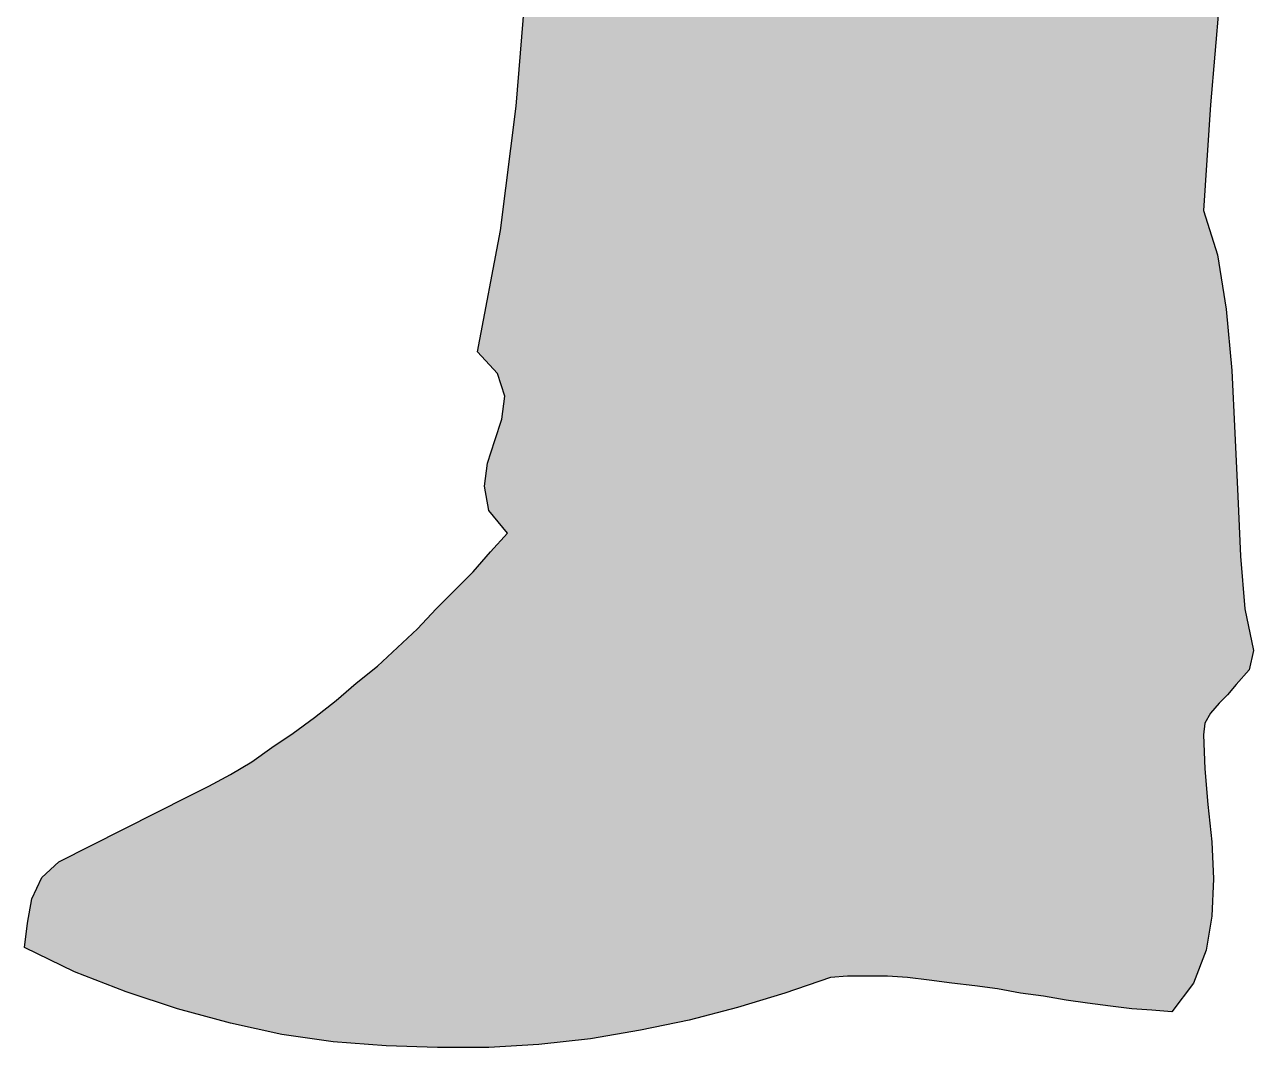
# Model space of a CAD drawing. Extents: x -37 to 71, y -8 to 172.
# Drawn here: x 18.75 to 45.8, y 2.14 to 24.67 of the extents above; entities that cross this region are included whole.
import ezdxf

# ---------------------------------------------------------------- set-up
doc = ezdxf.new("R2010")
doc.units = 0
doc.layers.get('0').update_dxf_attribs({"linetype": 'CONTINUOUS'})

# ---------------------------------------------------------------- blocks, each defined once
blk = doc.blocks.new('*U0')
for points in [[(32.553, 2.569), (32.302, 172.272), (32.553, 172.329)], [(33.276, 2.718), (32.553, 172.329), (33.276, 172.423)], [(32.553, 2.569), (32.553, 172.329), (33.276, 2.718)], [(33.372, 2.738), (33.276, 172.423), (33.372, 172.427)], [(33.276, 2.718), (33.276, 172.423), (33.372, 2.738)], [(34.031, 2.913), (33.372, 172.427), (34.031, 172.455)], [(33.372, 2.738), (33.372, 172.427), (34.031, 2.913)], [(34.031, 2.913), (34.031, 172.455), (34.441, 3.021)], [(34.441, 3.021), (34.031, 172.455), (34.441, 172.437)], [(34.441, 3.021), (34.441, 172.437), (34.755, 3.116)], [(34.755, 3.116), (34.441, 172.437), (34.755, 172.423)], [(34.755, 3.116), (34.755, 172.423), (35.478, 3.335)], [(35.478, 3.335), (34.755, 172.423), (35.478, 172.363)], [(35.478, 3.335), (35.478, 172.363), (35.51, 3.347)], [(35.51, 3.347), (35.478, 172.363), (35.51, 172.36)], [(35.51, 3.347), (35.51, 172.36), (36.264, 3.605)], [(36.264, 3.605), (35.51, 172.36), (36.264, 172.235)], [(31.861, 2.442), (31.2, 171.901), (31.861, 172.172)], [(32.302, 2.517), (31.861, 172.172), (32.302, 172.272)], [(31.861, 2.442), (31.861, 172.172), (32.302, 2.517)], [(32.302, 2.517), (32.302, 172.272), (32.553, 2.569)], [(36.264, 3.605), (36.264, 172.235), (36.485, 3.681)], [(36.485, 3.681), (36.264, 172.235), (36.485, 172.189)], [(36.485, 3.681), (36.485, 172.189), (36.862, 3.713)], [(36.862, 3.713), (36.485, 172.189), (36.862, 172.111)], [(36.862, 3.713), (36.862, 172.111), (37.019, 3.713)], [(37.019, 3.713), (36.862, 172.111), (37.019, 172.078)], [(37.019, 3.713), (37.019, 172.078), (37.303, 3.713)], [(37.303, 3.713), (37.019, 172.078), (37.303, 172.03)], [(31.169, 2.326), (30.508, 171.511), (31.169, 171.888)], [(31.2, 2.329), (31.169, 171.888), (31.2, 171.901)], [(31.169, 2.326), (31.169, 171.888), (31.2, 2.329)], [(31.2, 2.329), (31.2, 171.901), (31.861, 2.442)], [(37.303, 3.713), (37.303, 172.03), (37.743, 3.713)], [(37.743, 3.713), (37.303, 172.03), (37.743, 171.957)], [(37.743, 3.713), (37.743, 171.957), (37.774, 3.711)], [(37.774, 3.711), (37.743, 171.957), (37.774, 171.952)], [(37.774, 3.711), (37.774, 171.952), (38.183, 3.681)], [(38.183, 3.681), (37.774, 171.952), (38.183, 171.867)], [(38.183, 3.681), (38.183, 171.867), (38.529, 3.635)], [(38.529, 3.635), (38.183, 171.867), (38.529, 171.794)], [(38.529, 3.635), (38.529, 171.794), (38.656, 3.619)], [(38.656, 3.619), (38.529, 171.794), (38.656, 171.768)], [(38.656, 3.619), (38.656, 171.768), (39.158, 3.556)], [(39.158, 3.556), (38.656, 171.768), (39.158, 171.663)], [(30.508, 2.252), (30.383, 171.422), (30.508, 171.511)], [(30.508, 2.252), (30.508, 171.511), (31.169, 2.326)], [(39.158, 3.556), (39.158, 171.663), (39.285, 3.54)], [(39.285, 3.54), (39.158, 171.663), (39.285, 171.637)], [(39.285, 3.54), (39.285, 171.637), (39.662, 3.493)], [(39.662, 3.493), (39.285, 171.637), (39.662, 171.574)], [(39.662, 3.493), (39.662, 171.574), (40.04, 3.445)], [(40.04, 3.445), (39.662, 171.574), (40.04, 171.511)], [(40.04, 3.445), (40.04, 171.511), (40.165, 3.43)], [(40.165, 3.43), (40.04, 171.511), (40.165, 171.495)], [(30.383, 2.238), (30.383, 171.422), (30.508, 2.252)], [(40.165, 3.43), (40.165, 171.495), (40.668, 3.335)], [(40.668, 3.335), (40.165, 171.495), (40.668, 171.429)], [(40.668, 3.335), (40.668, 171.429), (40.762, 3.324)], [(40.762, 3.324), (40.668, 171.429), (40.762, 171.417)], [(40.762, 3.324), (40.762, 171.417), (41.171, 3.272)], [(41.171, 3.272), (40.762, 171.417), (41.171, 171.399)], [(41.171, 3.272), (41.171, 171.399), (41.485, 3.214)], [(41.485, 3.214), (41.171, 171.399), (41.485, 171.386)], [(41.485, 3.214), (41.485, 171.386), (41.675, 3.178)], [(41.675, 3.178), (41.485, 171.386), (41.675, 171.271)], [(41.675, 3.178), (41.675, 171.271), (42.146, 3.115)], [(42.146, 3.115), (41.675, 171.271), (42.146, 170.985)], [(42.146, 3.115), (42.146, 170.985), (42.367, 3.088)], [(42.367, 3.088), (42.146, 170.985), (42.367, 170.851)], [(42.367, 3.088), (42.367, 170.851), (42.65, 3.052)], [(42.65, 3.052), (42.367, 170.851), (42.65, 170.647)], [(42.65, 3.052), (42.65, 170.647), (43.122, 2.989)], [(43.122, 2.989), (42.65, 170.647), (43.122, 170.307)], [(43.122, 2.989), (43.122, 170.307), (43.153, 2.987)], [(43.153, 2.987), (43.122, 170.307), (43.153, 170.284)], [(43.153, 2.987), (43.153, 170.284), (43.562, 2.958)], [(43.562, 2.958), (43.153, 170.284), (43.562, 169.914)], [(43.562, 2.958), (43.562, 169.914), (43.814, 2.94)], [(43.814, 2.94), (43.562, 169.914), (43.814, 169.686)], [(43.814, 2.94), (43.814, 169.686), (44.002, 2.927)], [(44.002, 2.927), (43.814, 169.686), (44.002, 169.454)], [(44.002, 2.927), (44.002, 169.454), (44.348, 3.389)], [(44.348, 3.389), (44.002, 169.454), (44.348, 169.027)], [(44.348, 3.389), (44.348, 169.027), (44.473, 3.556)], [(44.473, 3.556), (44.348, 169.027), (44.473, 168.843)], [(44.473, 3.556), (44.473, 168.843), (44.631, 3.957)], [(44.631, 3.957), (44.473, 168.843), (44.631, 168.613)], [(44.631, 3.957), (44.631, 153.049), (44.663, 4.039)], [(44.663, 4.039), (44.631, 153.049), (44.663, 152.359)], [(44.663, 4.039), (44.663, 152.359), (44.694, 4.118)], [(44.694, 4.118), (44.663, 152.359), (44.694, 151.696)], [(44.694, 20.572), (44.694, 151.696), (44.726, 21.048)], [(44.726, 21.048), (44.694, 151.696), (44.726, 151.432)], [(44.726, 21.048), (44.726, 151.432), (44.757, 21.506)], [(44.757, 21.506), (44.726, 151.432), (44.757, 151.178)], [(44.757, 21.506), (44.757, 151.178), (44.789, 21.983)], [(44.789, 21.983), (44.757, 151.178), (44.789, 150.914)], [(44.789, 21.983), (44.789, 150.914), (44.82, 22.441)], [(44.82, 22.441), (44.789, 150.914), (44.82, 150.66)], [(44.82, 22.441), (44.82, 150.66), (44.851, 22.899)], [(44.851, 22.899), (44.82, 150.66), (44.851, 150.406)], [(44.851, 22.899), (44.851, 150.406), (44.883, 23.278)], [(44.883, 23.278), (44.851, 150.406), (44.883, 150.203)], [(44.883, 23.278), (44.883, 150.203), (44.914, 23.643)], [(44.914, 23.643), (44.883, 150.203), (44.914, 150.008)], [(44.914, 23.643), (44.914, 150.008), (45.008, 24.753)], [(30.383, 2.238), (30.257, 144.402), (30.383, 144.62)], [(30.131, 2.21), (30.069, 144.077), (30.131, 144.184)], [(30.194, 2.217), (30.131, 144.184), (30.194, 144.293)], [(30.131, 2.21), (30.131, 144.184), (30.194, 2.217)], [(30.257, 2.224), (30.194, 144.293), (30.257, 144.402)], [(30.194, 2.217), (30.194, 144.293), (30.257, 2.224)], [(30.257, 2.224), (30.257, 144.402), (30.383, 2.238)], [(30.069, 2.203), (30.037, 144.022), (30.069, 144.077)], [(30.037, 2.201), (30.037, 144.022), (30.069, 2.203)], [(30.069, 2.203), (30.069, 144.077), (30.131, 2.21)], [(30.037, 2.201), (30.006, 36.203), (30.037, 38.688)], [(30.006, 2.199), (30.006, 36.203), (30.037, 2.201)], [(30.006, 2.199), (29.974, 30.982), (30.006, 33.625)], [(29.974, 2.197), (29.912, 28.277), (29.974, 30.982)], [(29.974, 2.197), (29.974, 30.982), (30.006, 2.199)], [(29.911, 2.194), (29.849, 26.925), (29.911, 28.264)], [(29.912, 2.194), (29.911, 28.264), (29.912, 28.277)], [(29.911, 2.194), (29.911, 28.264), (29.912, 2.194)], [(29.912, 2.194), (29.912, 28.277), (29.974, 2.197)], [(29.849, 2.19), (29.786, 25.573), (29.849, 26.925)], [(29.849, 2.19), (29.849, 26.925), (29.911, 2.194)], [(29.786, 2.187), (29.596, 23.248), (29.786, 25.573)], [(29.786, 2.187), (29.786, 25.573), (29.849, 2.19)], [(29.596, 2.176), (29.565, 22.868), (29.596, 23.248)], [(29.596, 2.176), (29.596, 23.248), (29.786, 2.187)], [(29.565, 2.174), (29.534, 22.623), (29.565, 22.868)], [(29.565, 2.174), (29.565, 22.868), (29.596, 2.176)], [(29.534, 2.172), (29.377, 21.377), (29.534, 22.623)], [(29.534, 2.172), (29.534, 22.623), (29.565, 2.174)], [(29.377, 13.463), (29.314, 20.877), (29.377, 21.377)], [(29.377, 2.163), (29.377, 21.377), (29.534, 2.172)], [(29.314, 16.482), (29.282, 20.622), (29.314, 20.877)], [(29.314, 13.541), (29.314, 20.877), (29.377, 13.463)], [(29.282, 16.585), (29.251, 20.376), (29.282, 20.622)], [(29.282, 16.585), (29.282, 20.622), (29.314, 16.482)], [(44.694, 9.028), (44.694, 20.572), (44.726, 9.279)], [(44.726, 9.279), (44.694, 20.572), (44.726, 20.472)], [(29.251, 16.685), (29.22, 20.131), (29.251, 20.376)], [(29.251, 16.685), (29.251, 20.376), (29.282, 16.585)], [(44.726, 9.279), (44.726, 20.472), (44.757, 9.334)], [(44.757, 9.334), (44.726, 20.472), (44.757, 20.376)], [(44.757, 9.334), (44.757, 20.376), (44.789, 9.391)], [(44.789, 9.391), (44.757, 20.376), (44.789, 20.276)], [(29.22, 16.784), (29.157, 19.796), (29.22, 20.131)], [(29.22, 16.784), (29.22, 20.131), (29.251, 16.685)], [(44.789, 9.391), (44.789, 20.276), (44.82, 9.445)], [(44.82, 9.445), (44.789, 20.276), (44.82, 20.18)], [(44.82, 9.445), (44.82, 20.18), (44.851, 9.5)], [(44.851, 9.5), (44.82, 20.18), (44.851, 20.084)], [(44.851, 9.5), (44.851, 20.084), (44.883, 9.537)], [(44.883, 9.537), (44.851, 20.084), (44.883, 19.984)], [(29.157, 16.986), (29.125, 19.625), (29.157, 19.796)], [(29.157, 16.986), (29.157, 19.796), (29.22, 16.784)], [(44.883, 9.537), (44.883, 19.984), (44.914, 9.573)], [(44.914, 9.573), (44.883, 19.984), (44.914, 19.888)], [(44.914, 9.573), (44.914, 19.888), (45.008, 9.683)], [(45.008, 9.683), (44.914, 19.888), (45.008, 19.597)], [(29.125, 17.02), (29.094, 19.461), (29.125, 19.625)], [(29.125, 17.02), (29.125, 19.625), (29.157, 16.986)], [(45.008, 9.683), (45.008, 19.597), (45.04, 9.72)], [(45.04, 9.72), (45.008, 19.597), (45.04, 19.393)], [(29.094, 17.054), (29, 18.962), (29.094, 19.461)], [(29.094, 17.054), (29.094, 19.461), (29.125, 17.02)], [(45.04, 9.72), (45.04, 19.393), (45.071, 9.751)], [(45.071, 9.751), (45.04, 19.393), (45.071, 19.198)], [(29, 17.154), (28.967, 18.791), (29, 18.962)], [(29, 17.154), (29, 18.962), (29.094, 17.054)], [(45.071, 9.751), (45.071, 19.198), (45.103, 9.784)], [(45.103, 9.784), (45.071, 19.198), (45.103, 18.995)], [(45.103, 9.784), (45.103, 18.995), (45.198, 9.878)], [(45.198, 9.878), (45.103, 18.995), (45.198, 18.401)], [(28.967, 17.189), (28.936, 18.627), (28.967, 18.791)], [(28.967, 17.189), (28.967, 18.791), (29, 17.154)], [(28.936, 17.222), (28.873, 18.292), (28.936, 18.627)], [(28.936, 17.222), (28.936, 18.627), (28.967, 17.189)], [(45.198, 9.878), (45.198, 18.401), (45.228, 9.909)], [(45.228, 9.909), (45.198, 18.401), (45.228, 18.066)], [(28.842, 17.322), (28.81, 17.957), (28.842, 18.128)], [(28.873, 17.289), (28.842, 18.128), (28.873, 18.292)], [(28.842, 17.322), (28.842, 18.128), (28.873, 17.289)], [(28.873, 17.289), (28.873, 18.292), (28.936, 17.222)], [(28.81, 17.357), (28.716, 17.458), (28.81, 17.957)], [(28.81, 17.357), (28.81, 17.957), (28.842, 17.322)], [(45.228, 9.909), (45.228, 18.066), (45.323, 10.019)], [(45.323, 10.019), (45.228, 18.066), (45.323, 17.049)], [(45.323, 10.019), (45.323, 17.049), (45.386, 10.092)], [(45.386, 10.092), (45.323, 17.049), (45.386, 15.665)], [(29.314, 13.541), (29.282, 16.226), (29.314, 16.482)], [(29.251, 13.618), (29.22, 15.887), (29.251, 15.98)], [(29.282, 13.58), (29.251, 15.98), (29.282, 16.226)], [(29.251, 13.618), (29.251, 15.98), (29.282, 13.58)], [(29.282, 13.58), (29.282, 16.226), (29.314, 13.541)], [(29.157, 13.734), (29.125, 15.601), (29.157, 15.697)], [(29.22, 13.657), (29.157, 15.697), (29.22, 15.887)], [(29.157, 13.734), (29.157, 15.697), (29.22, 13.657)], [(29.22, 13.657), (29.22, 15.887), (29.251, 13.618)], [(29.094, 13.812), (29, 15.207), (29.094, 15.508)], [(29.125, 13.774), (29.094, 15.508), (29.125, 15.601)], [(29.094, 13.812), (29.094, 15.508), (29.125, 13.774)], [(29.125, 13.774), (29.125, 15.601), (29.157, 13.734)], [(45.386, 10.092), (45.386, 15.665), (45.418, 10.13)], [(45.418, 10.13), (45.386, 15.665), (45.418, 14.96)], [(29, 13.927), (28.967, 15.103), (29, 15.207)], [(29, 13.927), (29, 15.207), (29.094, 13.812)], [(28.936, 14.143), (28.873, 14.502), (28.936, 15.004)], [(28.967, 13.967), (28.936, 15.004), (28.967, 15.103)], [(28.936, 14.143), (28.936, 15.004), (28.967, 13.967)], [(28.967, 13.967), (28.967, 15.103), (29, 13.927)], [(45.418, 10.13), (45.418, 14.96), (45.449, 10.166)], [(45.449, 10.166), (45.418, 14.96), (45.449, 14.281)], [(45.449, 10.166), (45.449, 14.281), (45.481, 10.203)], [(45.481, 10.203), (45.449, 14.281), (45.481, 13.607)], [(45.481, 10.203), (45.481, 13.607), (45.512, 10.239)], [(45.512, 10.239), (45.481, 13.607), (45.512, 12.959)], [(29.22, 2.154), (29.157, 13.225), (29.22, 13.293)], [(29.251, 2.156), (29.22, 13.293), (29.251, 13.327)], [(29.22, 2.154), (29.22, 13.293), (29.251, 2.156)], [(29.282, 2.158), (29.251, 13.327), (29.282, 13.36)], [(29.251, 2.156), (29.251, 13.327), (29.282, 2.158)], [(29.314, 2.16), (29.282, 13.36), (29.314, 13.395)], [(29.282, 2.158), (29.282, 13.36), (29.314, 2.16)], [(29.377, 2.163), (29.314, 13.395), (29.377, 13.463)], [(29.314, 2.16), (29.314, 13.395), (29.377, 2.163)], [(28.967, 2.14), (28.936, 12.981), (28.967, 13.017)], [(29, 2.142), (28.967, 13.017), (29, 13.055)], [(28.967, 2.14), (28.967, 13.017), (29, 2.142)], [(29.094, 2.147), (29, 13.055), (29.094, 13.157)], [(29, 2.142), (29, 13.055), (29.094, 2.147)], [(29.125, 2.149), (29.094, 13.157), (29.125, 13.19)], [(29.094, 2.147), (29.094, 13.157), (29.125, 2.149)], [(29.157, 2.151), (29.125, 13.19), (29.157, 13.225)], [(29.125, 2.149), (29.125, 13.19), (29.157, 2.151)], [(29.157, 2.151), (29.157, 13.225), (29.22, 2.154)], [(28.716, 2.14), (28.685, 12.688), (28.716, 12.724)], [(28.81, 2.14), (28.716, 12.724), (28.81, 12.834)], [(28.716, 2.14), (28.716, 12.724), (28.81, 2.14)], [(28.842, 2.14), (28.81, 12.834), (28.842, 12.871)], [(28.81, 2.14), (28.81, 12.834), (28.842, 2.14)], [(28.873, 2.14), (28.842, 12.871), (28.873, 12.907)], [(28.842, 2.14), (28.842, 12.871), (28.873, 2.14)], [(28.936, 2.14), (28.873, 12.907), (28.936, 12.981)], [(28.873, 2.14), (28.873, 12.907), (28.936, 2.14)], [(28.936, 2.14), (28.936, 12.981), (28.967, 2.14)], [(45.512, 10.239), (45.512, 12.959), (45.575, 10.313)], [(45.575, 10.313), (45.512, 12.959), (45.575, 12.179)], [(28.465, 2.14), (28.433, 12.425), (28.465, 12.457)], [(28.559, 2.14), (28.465, 12.457), (28.559, 12.551)], [(28.465, 2.14), (28.465, 12.457), (28.559, 2.14)], [(28.622, 2.14), (28.559, 12.551), (28.622, 12.614)], [(28.559, 2.14), (28.559, 12.551), (28.622, 2.14)], [(28.685, 2.14), (28.622, 12.614), (28.685, 12.688)], [(28.622, 2.14), (28.622, 12.614), (28.685, 2.14)], [(28.685, 2.14), (28.685, 12.688), (28.716, 2.14)], [(28.212, 2.14), (28.15, 12.144), (28.212, 12.206)], [(28.275, 2.14), (28.212, 12.206), (28.275, 12.269)], [(28.212, 2.14), (28.212, 12.206), (28.275, 2.14)], [(28.308, 2.14), (28.275, 12.269), (28.308, 12.301)], [(28.275, 2.14), (28.275, 12.269), (28.308, 2.14)], [(28.371, 2.14), (28.308, 12.301), (28.371, 12.364)], [(28.308, 2.14), (28.308, 12.301), (28.371, 2.14)], [(28.402, 2.14), (28.371, 12.364), (28.402, 12.394)], [(28.371, 2.14), (28.371, 12.364), (28.402, 2.14)], [(28.433, 2.14), (28.402, 12.394), (28.433, 12.425)], [(28.402, 2.14), (28.402, 12.394), (28.433, 2.14)], [(28.433, 2.14), (28.433, 12.425), (28.465, 2.14)], [(45.575, 10.313), (45.575, 12.179), (45.606, 10.349)], [(45.606, 10.349), (45.575, 12.179), (45.606, 11.796)], [(27.993, 2.14), (27.836, 11.828), (27.993, 11.986)], [(28.15, 2.14), (27.993, 11.986), (28.15, 12.144)], [(27.993, 2.14), (27.993, 11.986), (28.15, 2.14)], [(28.15, 2.14), (28.15, 12.144), (28.212, 2.14)], [(27.678, 2.144), (27.426, 11.39), (27.678, 11.66)], [(27.71, 2.143), (27.678, 11.66), (27.71, 11.695)], [(27.678, 2.144), (27.678, 11.66), (27.71, 2.143)], [(27.741, 2.142), (27.71, 11.695), (27.741, 11.728)], [(27.71, 2.143), (27.71, 11.695), (27.741, 2.142)], [(27.804, 2.141), (27.741, 11.728), (27.804, 11.796)], [(27.741, 2.142), (27.741, 11.728), (27.804, 2.141)], [(27.836, 2.14), (27.804, 11.796), (27.836, 11.828)], [(27.804, 2.141), (27.804, 11.796), (27.836, 2.14)], [(27.836, 2.14), (27.836, 11.828), (27.993, 2.14)], [(45.606, 10.349), (45.606, 11.796), (45.669, 10.422)], [(45.669, 10.422), (45.606, 11.796), (45.669, 11.492)], [(27.426, 2.151), (27.395, 11.356), (27.426, 11.39)], [(27.426, 2.151), (27.426, 11.39), (27.678, 2.144)], [(45.669, 10.422), (45.669, 11.492), (45.7, 10.458)], [(45.7, 10.458), (45.669, 11.492), (45.7, 11.343)], [(27.175, 2.159), (27.081, 11.064), (27.175, 11.152)], [(27.269, 2.156), (27.175, 11.152), (27.269, 11.239)], [(27.175, 2.159), (27.175, 11.152), (27.269, 2.156)], [(27.301, 2.155), (27.269, 11.239), (27.301, 11.269)], [(27.269, 2.156), (27.269, 11.239), (27.301, 2.155)], [(27.332, 2.154), (27.301, 11.269), (27.332, 11.298)], [(27.301, 2.155), (27.301, 11.269), (27.332, 2.154)], [(27.395, 2.152), (27.332, 11.298), (27.395, 11.356)], [(27.332, 2.154), (27.332, 11.298), (27.395, 2.152)], [(27.395, 2.152), (27.395, 11.356), (27.426, 2.151)], [(45.7, 10.458), (45.7, 11.343), (45.7, 10.459)], [(45.7, 10.459), (45.7, 11.343), (45.7, 11.341)], [(45.7, 10.459), (45.7, 11.341), (45.732, 10.601)], [(45.732, 10.601), (45.7, 11.341), (45.732, 11.188)], [(45.732, 10.601), (45.732, 11.188), (45.795, 10.884)], [(26.829, 2.168), (26.798, 10.801), (26.829, 10.83)], [(26.861, 2.167), (26.829, 10.83), (26.861, 10.86)], [(26.829, 2.168), (26.829, 10.83), (26.861, 2.167)], [(26.924, 2.166), (26.861, 10.86), (26.924, 10.918)], [(26.861, 2.167), (26.861, 10.86), (26.924, 2.166)], [(26.955, 2.165), (26.924, 10.918), (26.955, 10.947)], [(26.924, 2.166), (26.924, 10.918), (26.955, 2.165)], [(26.986, 2.164), (26.955, 10.947), (26.986, 10.976)], [(26.955, 2.165), (26.955, 10.947), (26.986, 2.164)], [(27.018, 2.163), (26.986, 10.976), (27.018, 11.005)], [(26.986, 2.164), (26.986, 10.976), (27.018, 2.163)], [(27.081, 2.161), (27.018, 11.005), (27.081, 11.064)], [(27.018, 2.163), (27.018, 11.005), (27.081, 2.161)], [(27.081, 2.161), (27.081, 11.064), (27.175, 2.159)], [(26.577, 2.182), (26.514, 10.538), (26.577, 10.597)], [(26.703, 2.172), (26.577, 10.597), (26.703, 10.714)], [(26.577, 2.182), (26.577, 10.597), (26.703, 2.172)], [(26.767, 2.17), (26.703, 10.714), (26.767, 10.772)], [(26.703, 2.172), (26.703, 10.714), (26.767, 2.17)], [(26.798, 2.169), (26.767, 10.772), (26.798, 10.801)], [(26.767, 2.17), (26.767, 10.772), (26.798, 2.169)], [(26.798, 2.169), (26.798, 10.801), (26.829, 2.168)], [(26.2, 2.213), (26.169, 10.262), (26.2, 10.287)], [(26.232, 2.21), (26.2, 10.287), (26.232, 10.312)], [(26.2, 2.213), (26.2, 10.287), (26.232, 2.21)], [(26.294, 2.205), (26.232, 10.312), (26.294, 10.362)], [(26.232, 2.21), (26.232, 10.312), (26.294, 2.205)], [(26.357, 2.2), (26.294, 10.362), (26.357, 10.412)], [(26.294, 2.205), (26.294, 10.362), (26.357, 2.2)], [(26.389, 2.197), (26.357, 10.412), (26.389, 10.438)], [(26.357, 2.2), (26.357, 10.412), (26.389, 2.197)], [(26.42, 2.195), (26.389, 10.438), (26.42, 10.463)], [(26.389, 2.197), (26.389, 10.438), (26.42, 2.195)], [(26.451, 2.192), (26.42, 10.463), (26.451, 10.488)], [(26.42, 2.195), (26.42, 10.463), (26.451, 2.192)], [(26.514, 2.187), (26.451, 10.488), (26.514, 10.538)], [(26.451, 2.192), (26.451, 10.488), (26.514, 2.187)], [(26.514, 2.187), (26.514, 10.538), (26.577, 2.182)], [(25.885, 2.238), (25.822, 9.972), (25.885, 10.026)], [(25.948, 2.233), (25.885, 10.026), (25.948, 10.08)], [(25.885, 2.238), (25.885, 10.026), (25.948, 2.233)], [(26.042, 2.225), (25.948, 10.08), (26.042, 10.161)], [(25.948, 2.233), (25.948, 10.08), (26.042, 2.225)], [(26.106, 2.22), (26.042, 10.161), (26.106, 10.211)], [(26.042, 2.225), (26.042, 10.161), (26.106, 2.22)], [(26.169, 2.215), (26.106, 10.211), (26.169, 10.262)], [(26.106, 2.22), (26.106, 10.211), (26.169, 2.215)], [(26.169, 2.215), (26.169, 10.262), (26.2, 2.213)], [(25.571, 2.264), (25.54, 9.734), (25.571, 9.758)], [(25.602, 2.261), (25.571, 9.758), (25.602, 9.783)], [(25.571, 2.264), (25.571, 9.758), (25.602, 2.261)], [(25.697, 2.253), (25.602, 9.783), (25.697, 9.865)], [(25.602, 2.261), (25.602, 9.783), (25.697, 2.253)], [(25.759, 2.248), (25.697, 9.865), (25.759, 9.918)], [(25.697, 2.253), (25.697, 9.865), (25.759, 2.248)], [(25.822, 2.243), (25.759, 9.918), (25.822, 9.972)], [(25.759, 2.248), (25.759, 9.918), (25.822, 2.243)], [(25.822, 2.243), (25.822, 9.972), (25.885, 2.238)], [(25.226, 2.31), (25.193, 9.456), (25.226, 9.482)], [(25.287, 2.301), (25.226, 9.482), (25.287, 9.532)], [(25.226, 2.31), (25.226, 9.482), (25.287, 2.301)], [(25.351, 2.292), (25.287, 9.532), (25.351, 9.582)], [(25.287, 2.301), (25.287, 9.532), (25.351, 2.292)], [(25.54, 2.266), (25.351, 9.582), (25.54, 9.734)], [(25.351, 2.292), (25.351, 9.582), (25.54, 2.266)], [(25.54, 2.266), (25.54, 9.734), (25.571, 2.264)], [(24.848, 2.362), (24.691, 9.084), (24.848, 9.199)], [(24.879, 2.358), (24.848, 9.199), (24.879, 9.222)], [(24.848, 2.362), (24.848, 9.199), (24.879, 2.358)], [(24.91, 2.353), (24.879, 9.222), (24.91, 9.244)], [(24.879, 2.358), (24.879, 9.222), (24.91, 2.353)], [(24.942, 2.349), (24.91, 9.244), (24.942, 9.268)], [(24.91, 2.353), (24.91, 9.244), (24.942, 2.349)], [(25.005, 2.34), (24.942, 9.268), (25.005, 9.314)], [(24.942, 2.349), (24.942, 9.268), (25.005, 2.34)], [(25.099, 2.327), (25.005, 9.314), (25.099, 9.383)], [(25.005, 2.34), (25.005, 9.314), (25.099, 2.327)], [(25.13, 2.323), (25.099, 9.383), (25.13, 9.406)], [(25.099, 2.327), (25.099, 9.383), (25.13, 2.323)], [(25.193, 2.314), (25.13, 9.406), (25.193, 9.456)], [(25.13, 2.323), (25.13, 9.406), (25.193, 2.314)], [(25.193, 2.314), (25.193, 9.456), (25.226, 2.31)], [(24.565, 2.401), (24.407, 8.892), (24.565, 8.997)], [(24.628, 2.393), (24.565, 8.997), (24.628, 9.04)], [(24.565, 2.401), (24.565, 8.997), (24.628, 2.393)], [(24.659, 2.388), (24.628, 9.04), (24.659, 9.06)], [(24.628, 2.393), (24.628, 9.04), (24.659, 2.388)], [(24.691, 2.384), (24.659, 9.06), (24.691, 9.084)], [(24.659, 2.388), (24.659, 9.06), (24.691, 2.384)], [(24.691, 2.384), (24.691, 9.084), (24.848, 2.362)], [(44.694, 4.118), (44.694, 9.028), (44.726, 4.2)], [(44.726, 4.2), (44.694, 9.028), (44.726, 8.273)], [(24.093, 2.493), (23.967, 8.587), (24.093, 8.678)], [(24.187, 2.472), (24.093, 8.678), (24.187, 8.745)], [(24.093, 2.493), (24.093, 8.678), (24.187, 2.472)], [(24.313, 2.444), (24.187, 8.745), (24.313, 8.829)], [(24.187, 2.472), (24.187, 8.745), (24.313, 2.444)], [(24.407, 2.423), (24.313, 8.829), (24.407, 8.892)], [(24.313, 2.444), (24.313, 8.829), (24.407, 2.423)], [(24.407, 2.423), (24.407, 8.892), (24.565, 2.401)], [(23.746, 2.57), (23.621, 8.355), (23.746, 8.43)], [(23.779, 2.563), (23.746, 8.43), (23.779, 8.453)], [(23.746, 2.57), (23.746, 8.43), (23.779, 2.563)], [(23.873, 2.542), (23.779, 8.453), (23.873, 8.52)], [(23.779, 2.563), (23.779, 8.453), (23.873, 2.542)], [(23.967, 2.521), (23.873, 8.52), (23.967, 8.587)], [(23.873, 2.542), (23.873, 8.52), (23.967, 2.521)], [(23.967, 2.521), (23.967, 8.587), (24.093, 2.493)], [(23.275, 2.675), (23.181, 8.098), (23.275, 8.148)], [(23.306, 2.668), (23.275, 8.148), (23.306, 8.167)], [(23.275, 2.675), (23.275, 8.148), (23.306, 2.668)], [(23.338, 2.661), (23.306, 8.167), (23.338, 8.186)], [(23.306, 2.668), (23.306, 8.167), (23.338, 2.661)], [(23.369, 2.654), (23.338, 8.186), (23.369, 8.204)], [(23.338, 2.661), (23.338, 8.186), (23.369, 2.654)], [(23.621, 2.598), (23.369, 8.204), (23.621, 8.355)], [(23.369, 2.654), (23.369, 8.204), (23.621, 2.598)], [(23.621, 2.598), (23.621, 8.355), (23.746, 2.57)], [(44.726, 4.2), (44.726, 8.273), (44.757, 4.279)], [(44.757, 4.279), (44.726, 8.273), (44.757, 7.888)], [(22.772, 2.81), (22.677, 7.833), (22.772, 7.88)], [(22.803, 2.802), (22.772, 7.88), (22.803, 7.896)], [(22.772, 2.81), (22.772, 7.88), (22.803, 2.802)], [(22.834, 2.794), (22.803, 7.896), (22.834, 7.912)], [(22.803, 2.802), (22.803, 7.896), (22.834, 2.794)], [(22.866, 2.785), (22.834, 7.912), (22.866, 7.929)], [(22.834, 2.794), (22.834, 7.912), (22.866, 2.785)], [(22.897, 2.777), (22.866, 7.929), (22.897, 7.946)], [(22.866, 2.785), (22.866, 7.929), (22.897, 2.777)], [(22.929, 2.768), (22.897, 7.946), (22.929, 7.963)], [(22.897, 2.777), (22.897, 7.946), (22.929, 2.768)], [(23.023, 2.742), (22.929, 7.963), (23.023, 8.014)], [(22.929, 2.768), (22.929, 7.963), (23.023, 2.742)], [(23.181, 2.7), (23.023, 8.014), (23.181, 8.098)], [(23.023, 2.742), (23.023, 8.014), (23.181, 2.7)], [(23.181, 2.7), (23.181, 8.098), (23.275, 2.675)], [(44.757, 4.279), (44.757, 7.888), (44.789, 4.471)], [(44.789, 4.471), (44.757, 7.888), (44.789, 7.487)], [(22.268, 2.946), (22.111, 7.549), (22.268, 7.629)], [(22.332, 2.929), (22.268, 7.629), (22.332, 7.661)], [(22.268, 2.946), (22.268, 7.629), (22.332, 2.929)], [(22.363, 2.921), (22.332, 7.661), (22.363, 7.676)], [(22.332, 2.929), (22.332, 7.661), (22.363, 2.921)], [(22.395, 2.912), (22.363, 7.676), (22.395, 7.692)], [(22.363, 2.921), (22.363, 7.676), (22.395, 2.912)], [(22.489, 2.887), (22.395, 7.692), (22.489, 7.739)], [(22.395, 2.912), (22.395, 7.692), (22.489, 2.887)], [(22.52, 2.879), (22.489, 7.739), (22.52, 7.755)], [(22.489, 2.887), (22.489, 7.739), (22.52, 2.879)], [(22.552, 2.87), (22.52, 7.755), (22.552, 7.771)], [(22.52, 2.879), (22.52, 7.755), (22.552, 2.87)], [(22.677, 2.836), (22.552, 7.771), (22.677, 7.833)], [(22.552, 2.87), (22.552, 7.771), (22.677, 2.836)], [(22.677, 2.836), (22.677, 7.833), (22.772, 2.81)], [(21.703, 3.125), (21.387, 7.183), (21.703, 7.343)], [(21.891, 3.062), (21.703, 7.343), (21.891, 7.438)], [(21.703, 3.125), (21.703, 7.343), (21.891, 3.062)], [(22.017, 3.02), (21.891, 7.438), (22.017, 7.502)], [(21.891, 3.062), (21.891, 7.438), (22.017, 3.02)], [(22.111, 2.989), (22.017, 7.502), (22.111, 7.549)], [(22.017, 3.02), (22.017, 7.502), (22.111, 2.989)], [(22.111, 2.989), (22.111, 7.549), (22.268, 2.946)], [(44.789, 4.471), (44.789, 7.487), (44.82, 4.656)], [(44.82, 4.656), (44.789, 7.487), (44.82, 7.218)], [(21.199, 3.293), (20.979, 6.977), (21.199, 7.088)], [(21.387, 3.23), (21.199, 7.088), (21.387, 7.183)], [(21.199, 3.293), (21.199, 7.088), (21.387, 3.23)], [(21.387, 3.23), (21.387, 7.183), (21.703, 3.125)], [(44.82, 4.656), (44.82, 7.218), (44.851, 4.841)], [(44.851, 4.841), (44.82, 7.218), (44.851, 6.949)], [(20.57, 3.525), (20.476, 6.723), (20.57, 6.77)], [(20.695, 3.477), (20.57, 6.77), (20.695, 6.833)], [(20.57, 3.525), (20.57, 6.77), (20.695, 3.477)], [(20.916, 3.391), (20.695, 6.833), (20.916, 6.945)], [(20.695, 3.477), (20.695, 6.833), (20.916, 3.391)], [(20.979, 3.366), (20.916, 6.945), (20.979, 6.977)], [(20.916, 3.391), (20.916, 6.945), (20.979, 3.366)], [(20.979, 3.366), (20.979, 6.977), (21.199, 3.293)], [(44.851, 4.841), (44.851, 6.949), (44.883, 5.034)], [(44.883, 5.034), (44.851, 6.949), (44.883, 6.669)], [(20.16, 3.685), (19.941, 6.452), (20.16, 6.563)], [(20.413, 3.587), (20.16, 6.563), (20.413, 6.691)], [(20.16, 3.685), (20.16, 6.563), (20.413, 3.587)], [(20.476, 3.562), (20.413, 6.691), (20.476, 6.723)], [(20.413, 3.587), (20.413, 6.691), (20.476, 3.562)], [(20.476, 3.562), (20.476, 6.723), (20.57, 3.525)], [(44.883, 5.034), (44.883, 6.669), (44.914, 5.852)], [(19.501, 3.975), (19.407, 6.143), (19.501, 6.229)], [(19.532, 3.96), (19.501, 6.229), (19.532, 6.245)], [(19.501, 3.975), (19.501, 6.229), (19.532, 3.96)], [(19.595, 3.929), (19.532, 6.245), (19.595, 6.277)], [(19.532, 3.96), (19.532, 6.245), (19.595, 3.929)], [(19.627, 3.914), (19.595, 6.277), (19.627, 6.293)], [(19.595, 3.929), (19.595, 6.277), (19.627, 3.914)], [(19.784, 3.837), (19.627, 6.293), (19.784, 6.373)], [(19.627, 3.914), (19.627, 6.293), (19.784, 3.837)], [(19.846, 3.807), (19.784, 6.373), (19.846, 6.404)], [(19.784, 3.837), (19.784, 6.373), (19.846, 3.807)], [(19.941, 3.77), (19.846, 6.404), (19.941, 6.452)], [(19.846, 3.807), (19.846, 6.404), (19.941, 3.77)], [(19.941, 3.77), (19.941, 6.452), (20.16, 3.685)], [(19.217, 4.113), (19.186, 5.941), (19.217, 5.969)], [(19.249, 4.097), (19.217, 5.969), (19.249, 5.999)], [(19.217, 4.113), (19.217, 5.969), (19.249, 4.097)], [(19.28, 4.082), (19.249, 5.999), (19.28, 6.027)], [(19.249, 4.097), (19.249, 5.999), (19.28, 4.082)], [(19.344, 4.051), (19.28, 6.027), (19.344, 6.085)], [(19.28, 4.082), (19.28, 6.027), (19.344, 4.051)], [(19.374, 4.036), (19.344, 6.085), (19.374, 6.114)], [(19.344, 4.051), (19.344, 6.085), (19.374, 4.036)], [(19.407, 4.021), (19.374, 6.114), (19.407, 6.143)], [(19.374, 4.036), (19.374, 6.114), (19.407, 4.021)], [(19.407, 4.021), (19.407, 6.143), (19.501, 3.975)], [(19.029, 4.204), (18.935, 5.48), (19.029, 5.682)], [(19.123, 4.158), (19.029, 5.682), (19.123, 5.883)], [(19.029, 4.204), (19.029, 5.682), (19.123, 4.158)], [(19.186, 4.128), (19.123, 5.883), (19.186, 5.941)], [(19.123, 4.158), (19.123, 5.883), (19.186, 4.128)], [(19.186, 4.128), (19.186, 5.941), (19.217, 4.113)], [(18.903, 4.265), (18.872, 5.235), (18.903, 5.411)], [(18.935, 4.25), (18.903, 5.411), (18.935, 5.48)], [(18.903, 4.265), (18.903, 5.411), (18.935, 4.25)], [(18.935, 4.25), (18.935, 5.48), (19.029, 4.204)], [(18.872, 4.28), (18.809, 4.877), (18.872, 5.235)], [(18.872, 4.28), (18.872, 5.235), (18.903, 4.265)], [(18.809, 4.311), (18.746, 4.342), (18.809, 4.877)], [(18.809, 4.311), (18.809, 4.877), (18.872, 4.28)]]:
    blk.add_solid(points)

msp = doc.modelspace()

# ---------------------------------------------------------------- linework, layer by layer
msp.add_lwpolyline([(45.04, 25.132), (44.851, 22.899), (44.694, 20.572), (45.008, 19.597), (45.198, 18.401), (45.323, 17.049), (45.386, 15.665), (45.449, 14.281), (45.512, 12.959), (45.606, 11.796), (45.795, 10.884), (45.7, 10.459), (45.418, 10.13), (45.228, 9.909), (45.04, 9.72), (44.851, 9.5), (44.726, 9.279), (44.694, 9.028), (44.726, 8.273), (44.789, 7.487), (44.883, 6.669), (44.914, 5.852), (44.883, 5.034), (44.757, 4.279), (44.473, 3.556), (44.002, 2.927), (43.562, 2.958), (43.122, 2.989), (42.65, 3.052), (42.146, 3.115), (41.675, 3.178), (41.171, 3.272), (40.668, 3.335), (40.165, 3.43), (39.662, 3.493), (39.158, 3.556), (38.656, 3.619), (38.183, 3.681), (37.743, 3.713), (37.303, 3.713), (36.862, 3.713), (36.485, 3.681), (35.478, 3.335), (34.441, 3.021), (33.372, 2.738), (32.302, 2.517), (31.2, 2.329), (30.069, 2.203), (28.967, 2.14), (27.836, 2.14), (26.703, 2.172), (25.54, 2.266), (24.407, 2.423), (23.275, 2.675), (22.111, 2.989), (20.979, 3.366), (19.846, 3.807), (18.746, 4.342), (18.809, 4.877), (18.903, 5.411), (19.123, 5.883), (19.501, 6.229), (22.363, 7.676), (22.803, 7.896), (23.275, 8.148), (23.746, 8.43), (24.187, 8.745), (24.659, 9.06), (25.13, 9.406), (25.602, 9.783), (26.042, 10.161), (26.514, 10.538), (26.955, 10.947), (27.395, 11.356), (27.804, 11.796), (28.212, 12.206), (28.622, 12.614), (29, 13.055), (29.377, 13.463), (28.967, 13.967), (28.873, 14.502), (28.936, 15.004), (29.094, 15.508), (29.251, 15.98), (29.314, 16.482), (29.157, 16.986), (28.716, 17.458), (29.22, 20.131), (29.565, 22.868), (29.786, 25.573)])

# ---------------------------------------------------------------- block references
msp.add_blockref('*U0', (0, 0))

doc.saveas('drawing.dxf')
